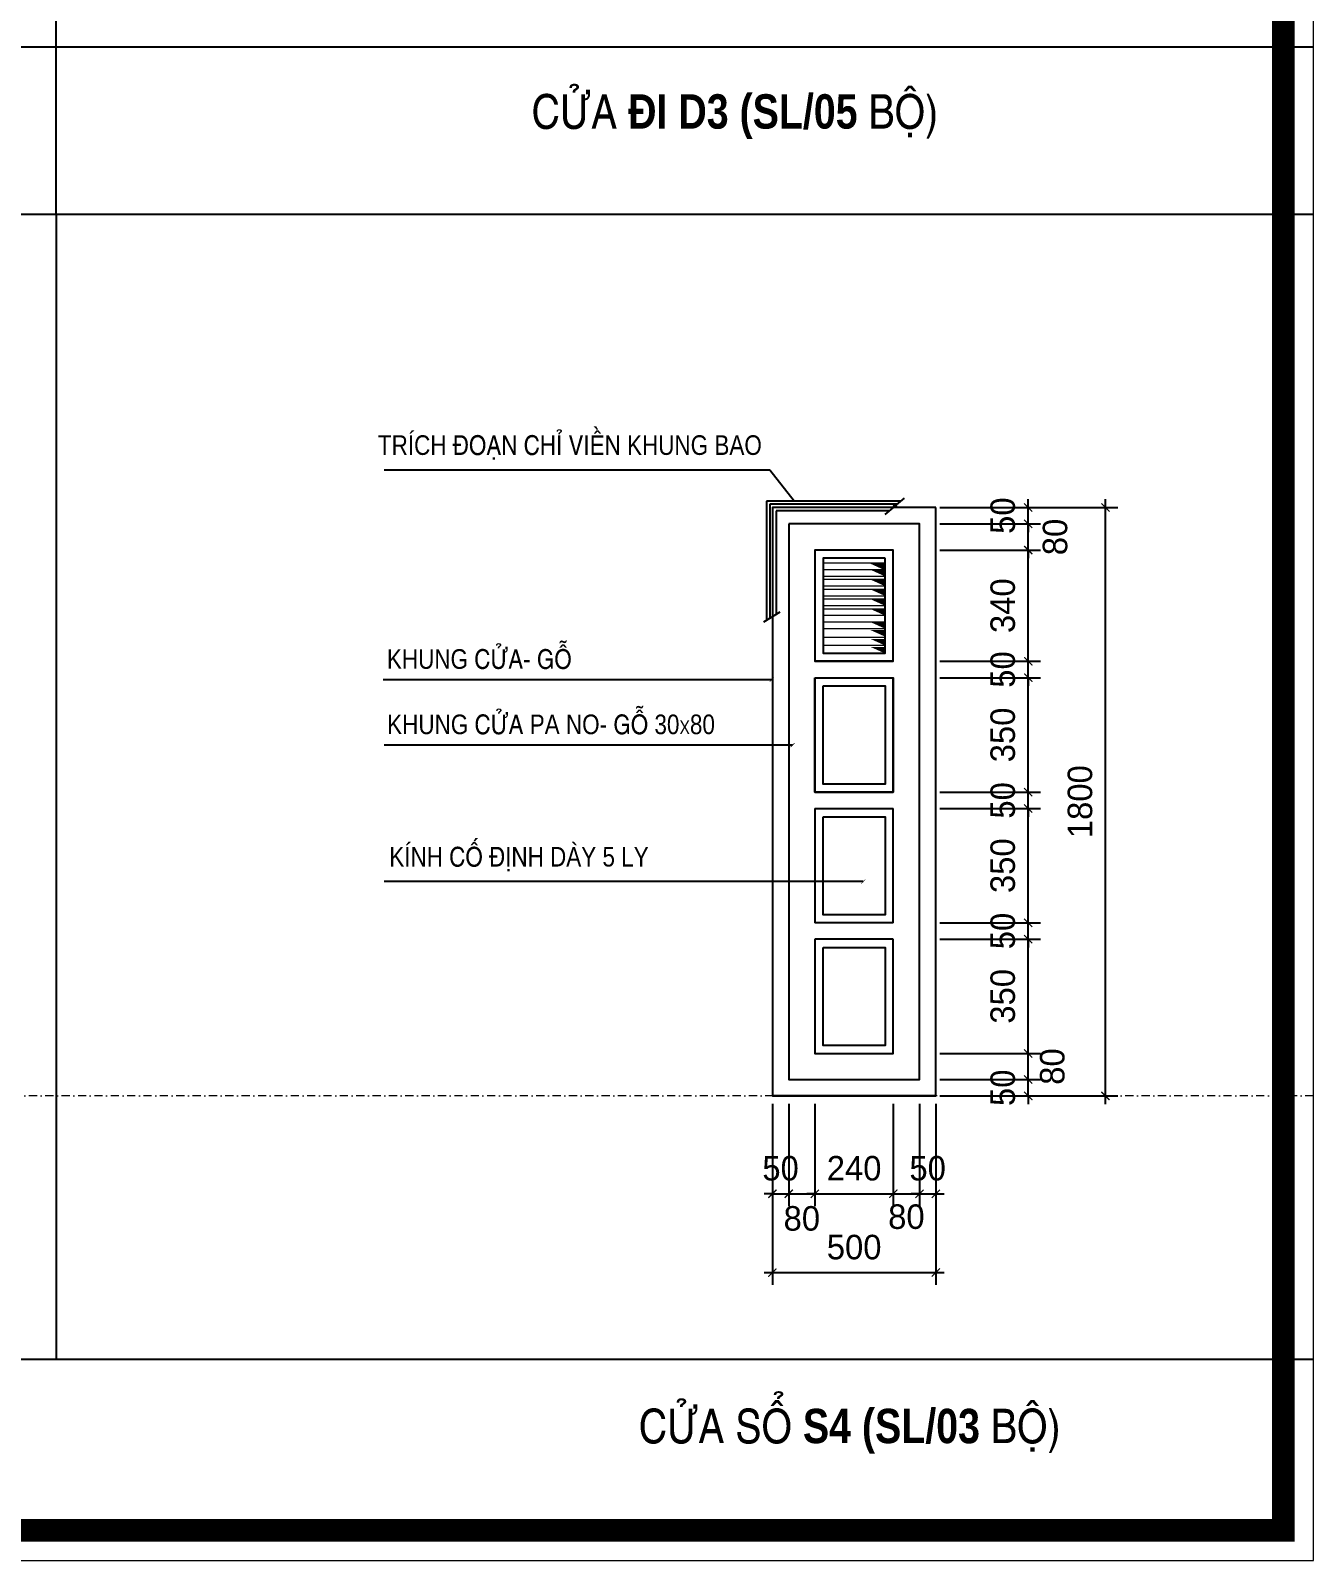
# Model space of a CAD drawing. Header units: millimetres. Extents: x 615730 to 2792744, y 139412 to 597571.
# Drawn here: x 844506 to 852353, y 284936 to 294294 of the extents above; entities that cross this region are included whole.
import ezdxf

# ---------------------------------------------------------------- set-up
doc = ezdxf.new("R2010")
doc.units = ezdxf.units.MM
doc.header["$MEASUREMENT"] = 0
doc.header["$PDMODE"] = 34
doc.linetypes.add('DASHDOT', pattern=[1, 0.5, -0.25, 0, -0.25])
doc.layers.get('0').update_dxf_attribs({"lineweight": 5})
for name, color, linetype in [('H', 252, 'Continuous'), ('NC', 7, 'Continuous'), ('noi that', 29, 'Continuous'), ('VL', 155, 'Continuous')]:
    doc.layers.add(name, color=color, linetype=linetype)
for name, color, linetype, lineweight in [('HATCH', 42, 'Continuous', 5), ('TEXTNUOC', 8, 'Continuous', 50), ('thay', 7, 'Continuous', 15), ('TIM TRUC', 149, 'DASHDOT', 9)]:
    doc.layers.add(name, color=color, linetype=linetype, lineweight=lineweight)
doc.styles.add('KC2', font='', dxfattribs={"height": 120})
doc.styles.add('RO', font='ROMANS.SHX', dxfattribs={"height": 120})
doc.styles.get("Standard").update_dxf_attribs({"font": ''})
doc.styles.add('VNI-AVO', font='vni-roms.shx')
doc.styles.get('KC2').set_extended_font_data('VNI-Helve-Condense')
doc.styles.get('Standard').set_extended_font_data('VNI-Avo')
doc.dimstyles.new('50 CS', dxfattribs={"dimtxt": 150, "dimasz": 50, "dimexe": 75, "dimexo": 0, "dimgap": 80, "dimtad": 1, "dimdec": 0, "dimlfac": 0.5, "dimzin": 12, "dimtxsty": 'VNI-AVO', "dimblk": 'ARCHTICK', "dimcen": 0, "dimdle": 50, "dimclrd": 252, "dimclre": 252, "dimclrt": 2, "dimadec": 0, "dimazin": 0, "dimtfac": 1, "dimtdec": 0, "dimtix": 1, "dimtmove": 2, "dimatfit": 0, "dimldrblk": 'OPEN90', "dimfxl": 1, "dimlwd": -1, "dimlwe": -1, "dimarcsym": 0})
doc.dimstyles.new('TL1-50TRUC', dxfattribs={"dimtxt": 150, "dimasz": 25, "dimexe": 50, "dimexo": 0, "dimgap": 20, "dimtad": 1, "dimdec": 0, "dimlfac": 0.5, "dimdsep": 46, "dimtxsty": 'RO', "dimblk": 'DOT', "dimcen": 100, "dimdle": 50, "dimclrd": 4, "dimclre": 4, "dimclrt": 30, "dimadec": 0, "dimazin": 0, "dimtfac": 1, "dimtdec": 0, "dimtix": 1, "dimtmove": 1, "dimatfit": 3, "dimldrblk": 'ARCHTICK', "dimfxl": 1, "dimtolj": 1, "dimarcsym": 0})

# ---------------------------------------------------------------- blocks, each defined once
blk = doc.blocks.new('_ARCHTICK')
at = {"color": 0, "linetype": 'ByBlock', "const_width": 0.15}
blk.add_lwpolyline([(-0.5, -0.5), (0.5, 0.5)], dxfattribs=at)
blk = doc.blocks.new('*D316')
at = {"layer": 'DEFPOINTS', "color": 0, "ltscale": 10, "transparency": 16777216}
for p in [(850067.5, 287877.2), (850608.4, 287877.2), (850067.5, 287777.2)]:
    blk.add_point(p, dxfattribs=at)
at = {"layer": 'VL', "color": 252, "ltscale": 10, "transparency": 16777216}
for p, q in [((850067.5, 287877.2), (850683.4, 287877.2)), ((850608.4, 287877.2), (850608.4, 287927.2)), ((850608.4, 287777.2), (850608.4, 287877.2)), ((850067.5, 287777.2), (850683.4, 287777.2)), ((850608.4, 287777.2), (850608.4, 287727.2))]:
    blk.add_line(p, q, dxfattribs=at)
at = {"layer": 'VL', "color": 252, "ltscale": 10, "transparency": 16777216, "xscale": 50, "yscale": 50, "zscale": 50}
for p, rotation in [((850608.4, 287877.2), 270), ((850608.4, 287777.2), 90)]:
    blk.add_blockref('_ARCHTICK', p, dxfattribs=dict(at, rotation=rotation))
at = {"layer": 'VL', "color": 2, "ltscale": 10, "transparency": 16777216, "insert": (850453.4, 287827.2), "char_height": 150, "attachment_point": 5, "rotation": 90, "style": 'VNI-AVO'}
blk.add_mtext('50', dxfattribs=at)
blk = doc.blocks.new('_Open90')
at = {"color": 0, "linetype": 'ByBlock', "lineweight": -2}
for p, q in [((0, 0), (-1, 0)), ((-0.5, 0.5), (0, 0)), ((0, 0), (-0.5, -0.5))]:
    blk.add_line(p, q, dxfattribs=at)
blk = doc.blocks.new('*D317')
at = {"layer": 'DEFPOINTS', "color": 0, "ltscale": 10, "transparency": 16777216}
for p in [(850067.5, 288736.2), (850608.4, 288736.2), (850067.5, 288037.2)]:
    blk.add_point(p, dxfattribs=at)
at = {"layer": 'VL', "color": 252, "ltscale": 10, "transparency": 16777216}
for p, q in [((850608.4, 287987.2), (850608.4, 288786.2)), ((850067.5, 288736.2), (850683.4, 288736.2)), ((850067.5, 288037.2), (850683.4, 288037.2))]:
    blk.add_line(p, q, dxfattribs=at)
at = {"layer": 'VL', "color": 252, "ltscale": 10, "transparency": 16777216, "xscale": 50, "yscale": 50, "zscale": 50}
for p, rotation in [((850608.4, 288736.2), 90), ((850608.4, 288037.2), 270)]:
    blk.add_blockref('_ARCHTICK', p, dxfattribs=dict(at, rotation=rotation))
at = {"layer": 'VL', "color": 2, "ltscale": 10, "transparency": 16777216, "insert": (850453.4, 288386.7), "char_height": 150, "attachment_point": 5, "rotation": 90, "style": 'VNI-AVO'}
blk.add_mtext('350', dxfattribs=at)
blk = doc.blocks.new('*D318')
at = {"layer": 'DEFPOINTS', "color": 0, "ltscale": 10, "transparency": 16777216}
for p in [(850067.5, 288836.2), (850608.4, 288836.2), (850067.5, 288736.2)]:
    blk.add_point(p, dxfattribs=at)
at = {"layer": 'VL', "color": 252, "ltscale": 10, "transparency": 16777216}
for p, q in [((850608.4, 288836.2), (850608.4, 288886.2)), ((850067.5, 288836.2), (850683.4, 288836.2)), ((850608.4, 288736.2), (850608.4, 288836.2)), ((850067.5, 288736.2), (850683.4, 288736.2)), ((850608.4, 288736.2), (850608.4, 288686.2))]:
    blk.add_line(p, q, dxfattribs=at)
at = {"layer": 'VL', "color": 252, "ltscale": 10, "transparency": 16777216, "xscale": 50, "yscale": 50, "zscale": 50}
for p, rotation in [((850608.4, 288836.2), 270), ((850608.4, 288736.2), 90)]:
    blk.add_blockref('_ARCHTICK', p, dxfattribs=dict(at, rotation=rotation))
at = {"layer": 'VL', "color": 2, "ltscale": 10, "transparency": 16777216, "insert": (850453.4, 288786.2), "char_height": 150, "attachment_point": 5, "rotation": 90, "style": 'VNI-AVO'}
blk.add_mtext('50', dxfattribs=at)
blk = doc.blocks.new('*D319')
at = {"layer": 'DEFPOINTS', "color": 0, "ltscale": 10, "transparency": 16777216}
for p in [(850067.5, 289535.2), (850608.4, 289535.2), (850067.5, 288836.2)]:
    blk.add_point(p, dxfattribs=at)
at = {"layer": 'VL', "color": 252, "ltscale": 10, "transparency": 16777216}
for p, q in [((850067.5, 289535.2), (850683.4, 289535.2)), ((850608.4, 288786.2), (850608.4, 289585.2)), ((850067.5, 288836.2), (850683.4, 288836.2))]:
    blk.add_line(p, q, dxfattribs=at)
at = {"layer": 'VL', "color": 252, "ltscale": 10, "transparency": 16777216, "xscale": 50, "yscale": 50, "zscale": 50}
for p, rotation in [((850608.4, 289535.2), 90), ((850608.4, 288836.2), 270)]:
    blk.add_blockref('_ARCHTICK', p, dxfattribs=dict(at, rotation=rotation))
at = {"layer": 'VL', "color": 2, "ltscale": 10, "transparency": 16777216, "insert": (850453.4, 289185.7), "char_height": 150, "attachment_point": 5, "rotation": 90, "style": 'VNI-AVO'}
blk.add_mtext('350', dxfattribs=at)
blk = doc.blocks.new('*D320')
at = {"layer": 'DEFPOINTS', "color": 0, "ltscale": 10, "transparency": 16777216}
for p in [(850067.5, 289635.2), (850608.4, 289635.2), (850067.5, 289535.2)]:
    blk.add_point(p, dxfattribs=at)
at = {"layer": 'VL', "color": 252, "ltscale": 10, "transparency": 16777216}
for p, q in [((850067.5, 289635.2), (850683.4, 289635.2)), ((850608.4, 289635.2), (850608.4, 289685.2)), ((850608.4, 289535.2), (850608.4, 289635.2)), ((850067.5, 289535.2), (850683.4, 289535.2)), ((850608.4, 289535.2), (850608.4, 289485.2))]:
    blk.add_line(p, q, dxfattribs=at)
at = {"layer": 'VL', "color": 252, "ltscale": 10, "transparency": 16777216, "xscale": 50, "yscale": 50, "zscale": 50}
for p, rotation in [((850608.4, 289635.2), 270), ((850608.4, 289535.2), 90)]:
    blk.add_blockref('_ARCHTICK', p, dxfattribs=dict(at, rotation=rotation))
at = {"layer": 'VL', "color": 2, "ltscale": 10, "transparency": 16777216, "insert": (850453.4, 289585.2), "char_height": 150, "attachment_point": 5, "rotation": 90, "style": 'VNI-AVO'}
blk.add_mtext('50', dxfattribs=at)
blk = doc.blocks.new('*D321')
at = {"layer": 'DEFPOINTS', "color": 0, "ltscale": 10, "transparency": 16777216}
for p in [(850067.5, 290335.8), (850608.4, 290335.8), (850067.5, 289635.2)]:
    blk.add_point(p, dxfattribs=at)
at = {"layer": 'VL', "color": 252, "ltscale": 10, "transparency": 16777216}
for p, q in [((850608.4, 289585.2), (850608.4, 290385.8)), ((850067.5, 290335.8), (850683.4, 290335.8)), ((850067.5, 289635.2), (850683.4, 289635.2))]:
    blk.add_line(p, q, dxfattribs=at)
at = {"layer": 'VL', "color": 252, "ltscale": 10, "transparency": 16777216, "xscale": 50, "yscale": 50, "zscale": 50}
for p, rotation in [((850608.4, 290335.8), 90), ((850608.4, 289635.2), 270)]:
    blk.add_blockref('_ARCHTICK', p, dxfattribs=dict(at, rotation=rotation))
at = {"layer": 'VL', "color": 2, "ltscale": 10, "transparency": 16777216, "insert": (850453.4, 289985.5), "char_height": 150, "attachment_point": 5, "rotation": 90, "style": 'VNI-AVO'}
blk.add_mtext('350', dxfattribs=at)
blk = doc.blocks.new('*D322')
at = {"layer": 'DEFPOINTS', "color": 0, "ltscale": 10, "transparency": 16777216}
for p in [(850067.5, 290435.8), (850608.4, 290435.8), (850067.5, 290335.8)]:
    blk.add_point(p, dxfattribs=at)
at = {"layer": 'VL', "color": 252, "ltscale": 10, "transparency": 16777216}
for p, q in [((850608.4, 290435.8), (850608.4, 290485.8)), ((850067.5, 290435.8), (850683.4, 290435.8)), ((850608.4, 290335.8), (850608.4, 290435.8)), ((850067.5, 290335.8), (850683.4, 290335.8)), ((850608.4, 290335.8), (850608.4, 290285.8))]:
    blk.add_line(p, q, dxfattribs=at)
at = {"layer": 'VL', "color": 252, "ltscale": 10, "transparency": 16777216, "xscale": 50, "yscale": 50, "zscale": 50}
for p, rotation in [((850608.4, 290435.8), 270), ((850608.4, 290335.8), 90)]:
    blk.add_blockref('_ARCHTICK', p, dxfattribs=dict(at, rotation=rotation))
at = {"layer": 'VL', "color": 2, "ltscale": 10, "transparency": 16777216, "insert": (850453.4, 290385.8), "char_height": 150, "attachment_point": 5, "rotation": 90, "style": 'VNI-AVO'}
blk.add_mtext('50', dxfattribs=at)
blk = doc.blocks.new('*D323')
at = {"layer": 'DEFPOINTS', "color": 0, "ltscale": 10, "transparency": 16777216}
for p in [(850067.5, 291116.4), (850608.4, 291116.4), (850067.5, 290435.8)]:
    blk.add_point(p, dxfattribs=at)
at = {"layer": 'VL', "color": 252, "ltscale": 10, "transparency": 16777216}
for p, q in [((850067.5, 291116.4), (850683.4, 291116.4)), ((850608.4, 290385.8), (850608.4, 291166.4)), ((850067.5, 290435.8), (850683.4, 290435.8))]:
    blk.add_line(p, q, dxfattribs=at)
at = {"layer": 'VL', "color": 252, "ltscale": 10, "transparency": 16777216, "xscale": 50, "yscale": 50, "zscale": 50}
for p, rotation in [((850608.4, 291116.4), 90), ((850608.4, 290435.8), 270)]:
    blk.add_blockref('_ARCHTICK', p, dxfattribs=dict(at, rotation=rotation))
at = {"layer": 'VL', "color": 2, "ltscale": 10, "transparency": 16777216, "insert": (850453.4, 290776.1), "char_height": 150, "attachment_point": 5, "rotation": 90, "style": 'VNI-AVO'}
blk.add_mtext('340', dxfattribs=at)
blk = doc.blocks.new('*D324')
at = {"layer": 'DEFPOINTS', "color": 0, "ltscale": 10, "transparency": 16777216}
for p in [(850067.5, 291276.4), (850608.4, 291276.4), (850067.5, 291116.4)]:
    blk.add_point(p, dxfattribs=at)
at = {"layer": 'VL', "color": 252, "ltscale": 10, "transparency": 16777216}
for p, q in [((850608.4, 291276.4), (850608.4, 291326.4)), ((850067.5, 291276.4), (850683.4, 291276.4)), ((850608.4, 291116.4), (850608.4, 291276.4)), ((850067.5, 291116.4), (850683.4, 291116.4)), ((850608.4, 291116.4), (850608.4, 291066.4))]:
    blk.add_line(p, q, dxfattribs=at)
at = {"layer": 'VL', "color": 252, "ltscale": 10, "transparency": 16777216, "xscale": 50, "yscale": 50, "zscale": 50}
for p, rotation in [((850608.4, 291276.4), 270), ((850608.4, 291116.4), 90)]:
    blk.add_blockref('_ARCHTICK', p, dxfattribs=dict(at, rotation=rotation))
at = {"layer": 'VL', "color": 2, "ltscale": 10, "transparency": 16777216, "insert": (850773.3, 291196.4), "char_height": 150, "attachment_point": 5, "rotation": 90, "style": 'VNI-AVO'}
blk.add_mtext('80', dxfattribs=at)
blk = doc.blocks.new('*D325')
at = {"layer": 'DEFPOINTS', "color": 0, "ltscale": 10, "transparency": 16777216}
for p in [(850067.5, 291377.2), (850608.4, 291377.2), (850067.5, 291276.4)]:
    blk.add_point(p, dxfattribs=at)
at = {"layer": 'VL', "color": 252, "ltscale": 10, "transparency": 16777216}
for p, q in [((850608.4, 291377.2), (850608.4, 291427.2)), ((850067.5, 291377.2), (850683.4, 291377.2)), ((850608.4, 291276.4), (850608.4, 291377.2)), ((850067.5, 291276.4), (850683.4, 291276.4)), ((850608.4, 291276.4), (850608.4, 291226.4))]:
    blk.add_line(p, q, dxfattribs=at)
at = {"layer": 'VL', "color": 252, "ltscale": 10, "transparency": 16777216, "xscale": 50, "yscale": 50, "zscale": 50}
for p, rotation in [((850608.4, 291377.2), 270), ((850608.4, 291276.4), 90)]:
    blk.add_blockref('_ARCHTICK', p, dxfattribs=dict(at, rotation=rotation))
at = {"layer": 'VL', "color": 2, "ltscale": 10, "transparency": 16777216, "insert": (850453.4, 291326.8), "char_height": 150, "attachment_point": 5, "rotation": 90, "style": 'VNI-AVO'}
blk.add_mtext('50', dxfattribs=at)
blk = doc.blocks.new('*D326')
at = {"layer": 'DEFPOINTS', "color": 0, "ltscale": 10, "transparency": 16777216}
for p in [(850067.5, 288037.2), (850608.4, 288037.2), (850067.5, 287877.2)]:
    blk.add_point(p, dxfattribs=at)
at = {"layer": 'VL', "color": 252, "ltscale": 10, "transparency": 16777216}
for p, q in [((850067.5, 288037.2), (850683.4, 288037.2)), ((850608.4, 287827.2), (850608.4, 288087.2)), ((850067.5, 287877.2), (850683.4, 287877.2))]:
    blk.add_line(p, q, dxfattribs=at)
at = {"layer": 'VL', "color": 252, "ltscale": 10, "transparency": 16777216, "xscale": 50, "yscale": 50, "zscale": 50}
for p, rotation in [((850608.4, 288037.2), 90), ((850608.4, 287877.2), 270)]:
    blk.add_blockref('_ARCHTICK', p, dxfattribs=dict(at, rotation=rotation))
at = {"layer": 'VL', "color": 2, "ltscale": 10, "transparency": 16777216, "insert": (850756.4, 287957.2), "char_height": 150, "attachment_point": 5, "rotation": 90, "style": 'VNI-AVO'}
blk.add_mtext('80', dxfattribs=at)
blk = doc.blocks.new('*D327')
at = {"layer": 'DEFPOINTS', "color": 0, "ltscale": 10, "transparency": 16777216}
for p in [(850067.5, 291377.2), (851080.8, 291377.2), (850067.5, 287777.2)]:
    blk.add_point(p, dxfattribs=at)
at = {"layer": 'VL', "color": 252, "ltscale": 10, "transparency": 16777216}
for p, q in [((851080.8, 287727.2), (851080.8, 291427.2)), ((850067.5, 291377.2), (851155.8, 291377.2)), ((850067.5, 287777.2), (851155.8, 287777.2))]:
    blk.add_line(p, q, dxfattribs=at)
at = {"layer": 'VL', "color": 252, "ltscale": 10, "transparency": 16777216, "xscale": 50, "yscale": 50, "zscale": 50}
for p, rotation in [((851080.8, 291377.2), 90), ((851080.8, 287777.2), 270)]:
    blk.add_blockref('_ARCHTICK', p, dxfattribs=dict(at, rotation=rotation))
at = {"layer": 'VL', "color": 2, "ltscale": 10, "transparency": 16777216, "insert": (850925.8, 289577.2), "char_height": 150, "attachment_point": 5, "rotation": 90, "style": 'VNI-AVO'}
blk.add_mtext('1800', dxfattribs=at)
blk = doc.blocks.new('*D328')
at = {"layer": 'DEFPOINTS', "color": 0, "ltscale": 10, "transparency": 16777216}
for p in [(849043.5, 287728.7), (849143.5, 287728.7), (849143.5, 287179.1)]:
    blk.add_point(p, dxfattribs=at)
at = {"layer": 'VL', "color": 252, "ltscale": 10, "transparency": 16777216}
for p, q in [((849043.5, 287728.7), (849043.5, 287104.1)), ((849143.5, 287728.7), (849143.5, 287104.1)), ((849043.5, 287179.1), (848993.5, 287179.1)), ((849043.5, 287179.1), (849143.5, 287179.1)), ((849143.5, 287179.1), (849193.5, 287179.1))]:
    blk.add_line(p, q, dxfattribs=at)
at = {"layer": 'VL', "color": 252, "ltscale": 10, "transparency": 16777216, "xscale": 50, "yscale": 50, "zscale": 50}
blk.add_blockref('_ARCHTICK', (849043.5, 287179.1), dxfattribs=at)
at = {"layer": 'VL', "color": 252, "ltscale": 10, "transparency": 16777216, "xscale": 50, "yscale": 50, "zscale": 50, "rotation": 180}
blk.add_blockref('_ARCHTICK', (849143.5, 287179.1), dxfattribs=at)
at = {"layer": 'VL', "color": 2, "ltscale": 10, "transparency": 16777216, "insert": (849093.5, 287334.1), "char_height": 150, "attachment_point": 5, "style": 'VNI-AVO'}
blk.add_mtext('50', dxfattribs=at)
blk = doc.blocks.new('*D329')
at = {"layer": 'DEFPOINTS', "color": 0, "ltscale": 10, "transparency": 16777216}
for p in [(849143.5, 287728.7), (849303.5, 287728.7), (849303.5, 287179.1)]:
    blk.add_point(p, dxfattribs=at)
at = {"layer": 'VL', "color": 252, "ltscale": 10, "transparency": 16777216}
for p, q in [((849143.5, 287728.7), (849143.5, 287104.1)), ((849303.5, 287728.7), (849303.5, 287104.1)), ((849093.5, 287179.1), (849353.5, 287179.1))]:
    blk.add_line(p, q, dxfattribs=at)
at = {"layer": 'VL', "color": 252, "ltscale": 10, "transparency": 16777216, "xscale": 50, "yscale": 50, "zscale": 50, "rotation": 180}
blk.add_blockref('_ARCHTICK', (849143.5, 287179.1), dxfattribs=at)
at = {"layer": 'VL', "color": 252, "ltscale": 10, "transparency": 16777216, "xscale": 50, "yscale": 50, "zscale": 50}
blk.add_blockref('_ARCHTICK', (849303.5, 287179.1), dxfattribs=at)
at = {"layer": 'VL', "color": 2, "ltscale": 10, "transparency": 16777216, "insert": (849223.5, 287027.3), "char_height": 150, "attachment_point": 5, "style": 'VNI-AVO'}
blk.add_mtext('80', dxfattribs=at)
blk = doc.blocks.new('*D330')
at = {"layer": 'DEFPOINTS', "color": 0, "ltscale": 10, "transparency": 16777216}
for p in [(849303.5, 287728.7), (849783.2, 287728.7), (849783.2, 287179.1)]:
    blk.add_point(p, dxfattribs=at)
at = {"layer": 'VL', "color": 252, "ltscale": 10, "transparency": 16777216}
for p, q in [((849303.5, 287728.7), (849303.5, 287104.1)), ((849783.2, 287728.7), (849783.2, 287104.1)), ((849303.5, 287179.1), (849253.5, 287179.1)), ((849303.5, 287179.1), (849783.2, 287179.1)), ((849783.2, 287179.1), (849833.2, 287179.1))]:
    blk.add_line(p, q, dxfattribs=at)
at = {"layer": 'VL', "color": 252, "ltscale": 10, "transparency": 16777216, "xscale": 50, "yscale": 50, "zscale": 50}
blk.add_blockref('_ARCHTICK', (849303.5, 287179.1), dxfattribs=at)
at = {"layer": 'VL', "color": 252, "ltscale": 10, "transparency": 16777216, "xscale": 50, "yscale": 50, "zscale": 50, "rotation": 180}
blk.add_blockref('_ARCHTICK', (849783.2, 287179.1), dxfattribs=at)
at = {"layer": 'VL', "color": 2, "ltscale": 10, "transparency": 16777216, "insert": (849543.3, 287334.1), "char_height": 150, "attachment_point": 5, "style": 'VNI-AVO'}
blk.add_mtext('240', dxfattribs=at)
blk = doc.blocks.new('*D331')
at = {"layer": 'DEFPOINTS', "color": 0, "ltscale": 10, "transparency": 16777216}
for p in [(849783.2, 287728.7), (849943.2, 287728.7), (849943.2, 287179.1)]:
    blk.add_point(p, dxfattribs=at)
at = {"layer": 'VL', "color": 252, "ltscale": 10, "transparency": 16777216}
for p, q in [((849783.2, 287728.7), (849783.2, 287104.1)), ((849943.2, 287728.7), (849943.2, 287104.1)), ((849733.2, 287179.1), (849993.2, 287179.1))]:
    blk.add_line(p, q, dxfattribs=at)
at = {"layer": 'VL', "color": 252, "ltscale": 10, "transparency": 16777216, "xscale": 50, "yscale": 50, "zscale": 50, "rotation": 180}
blk.add_blockref('_ARCHTICK', (849783.2, 287179.1), dxfattribs=at)
at = {"layer": 'VL', "color": 252, "ltscale": 10, "transparency": 16777216, "xscale": 50, "yscale": 50, "zscale": 50}
blk.add_blockref('_ARCHTICK', (849943.2, 287179.1), dxfattribs=at)
at = {"layer": 'VL', "color": 2, "ltscale": 10, "transparency": 16777216, "insert": (849863.2, 287037.9), "char_height": 150, "attachment_point": 5, "style": 'VNI-AVO'}
blk.add_mtext('80', dxfattribs=at)
blk = doc.blocks.new('*D332')
at = {"layer": 'DEFPOINTS', "color": 0, "ltscale": 10, "transparency": 16777216}
for p in [(849943.2, 287728.7), (850043.5, 287728.7), (850043.5, 287179.1)]:
    blk.add_point(p, dxfattribs=at)
at = {"layer": 'VL', "color": 252, "ltscale": 10, "transparency": 16777216}
for p, q in [((849943.2, 287728.7), (849943.2, 287104.1)), ((850043.5, 287728.7), (850043.5, 287104.1)), ((849943.2, 287179.1), (849893.2, 287179.1)), ((849943.2, 287179.1), (850043.5, 287179.1)), ((850043.5, 287179.1), (850093.5, 287179.1))]:
    blk.add_line(p, q, dxfattribs=at)
at = {"layer": 'VL', "color": 252, "ltscale": 10, "transparency": 16777216, "xscale": 50, "yscale": 50, "zscale": 50}
blk.add_blockref('_ARCHTICK', (849943.2, 287179.1), dxfattribs=at)
at = {"layer": 'VL', "color": 252, "ltscale": 10, "transparency": 16777216, "xscale": 50, "yscale": 50, "zscale": 50, "rotation": 180}
blk.add_blockref('_ARCHTICK', (850043.5, 287179.1), dxfattribs=at)
at = {"layer": 'VL', "color": 2, "ltscale": 10, "transparency": 16777216, "insert": (849993.3, 287334.1), "char_height": 150, "attachment_point": 5, "style": 'VNI-AVO'}
blk.add_mtext('50', dxfattribs=at)
blk = doc.blocks.new('*D333')
at = {"layer": 'DEFPOINTS', "color": 0, "ltscale": 10, "transparency": 16777216}
for p in [(849043.5, 287728.7), (850043.5, 287728.7), (850043.5, 286696.9)]:
    blk.add_point(p, dxfattribs=at)
at = {"layer": 'VL', "color": 252, "ltscale": 10, "transparency": 16777216}
for p, q in [((849043.5, 287728.7), (849043.5, 286621.9)), ((850043.5, 287728.7), (850043.5, 286621.9)), ((848993.5, 286696.9), (850093.5, 286696.9))]:
    blk.add_line(p, q, dxfattribs=at)
at = {"layer": 'VL', "color": 252, "ltscale": 10, "transparency": 16777216, "xscale": 50, "yscale": 50, "zscale": 50, "rotation": 180}
blk.add_blockref('_ARCHTICK', (849043.5, 286696.9), dxfattribs=at)
at = {"layer": 'VL', "color": 252, "ltscale": 10, "transparency": 16777216, "xscale": 50, "yscale": 50, "zscale": 50}
blk.add_blockref('_ARCHTICK', (850043.5, 286696.9), dxfattribs=at)
at = {"layer": 'VL', "color": 2, "ltscale": 10, "transparency": 16777216, "insert": (849543.5, 286851.9), "char_height": 150, "attachment_point": 5, "style": 'VNI-AVO'}
blk.add_mtext('500', dxfattribs=at)
blk = doc.blocks.new('_DOT')
at = {"color": 0, "linetype": 'ByBlock'}
blk.add_line((-0.5, 0), (-1, 0), dxfattribs=at)
at = {"color": 0, "linetype": 'ByBlock', "const_width": 0.5}
blk.add_lwpolyline([(-0.25, 0, 1), (0.25, 0, 1)], format="xyb", close=True, dxfattribs=at)

msp = doc.modelspace()

# ---------------------------------------------------------------- hatches: boundary and pattern name
at = {"layer": 'HATCH'}
for points in [[(849644.3, 291035.3), (849733.2, 291035.3), (849733.2, 290995.3)], [(849644.3, 290995.3), (849733.2, 290995.3), (849733.2, 290955.3)], [(849644.3, 290935.3), (849733.2, 290935.3), (849733.2, 290895.3)], [(849644.3, 290875.3), (849733.2, 290875.3), (849733.2, 290835.3)], [(849644.3, 290815.3), (849733.2, 290815.3), (849733.2, 290775.3)], [(849644.3, 290755.3), (849733.2, 290755.3), (849733.2, 290715.3)], [(849644.3, 290675.3), (849733.2, 290675.3), (849733.2, 290635.3)], [(849644.3, 290626.6), (849733.2, 290626.6), (849733.2, 290586.6)], [(849644.3, 290572.5), (849733.2, 290572.5), (849733.2, 290532.5)], [(849644.3, 290523.7), (849733.2, 290523.7), (849733.2, 290483.7)]]:
    msp.add_hatch(color=256, dxfattribs=at).paths.add_polyline_path(points)

# ---------------------------------------------------------------- linework, layer by layer
at = {"layer": 'H', "const_width": 138.2}
msp.add_lwpolyline([(825165.9, 285120.6), (852168.8, 285120.6), (852168.8, 304105.6), (825165.9, 304105.6)], close=True, dxfattribs=at)
at = {"layer": 'HATCH'}
for p, q in [((849733.2, 291035.3), (849353.5, 291035.3)), ((849733.2, 290995.3), (849644.3, 291035.3)), ((849733.2, 290995.3), (849353.5, 290995.3)), ((849733.2, 290995.3), (849353.5, 290995.3)), ((849733.2, 290955.3), (849353.5, 290955.3)), ((849733.2, 290935.3), (849353.5, 290935.3)), ((849733.2, 290895.3), (849353.5, 290895.3)), ((849733.2, 290875.3), (849353.5, 290875.3)), ((849733.2, 290835.3), (849353.5, 290835.3)), ((849733.2, 290815.3), (849353.5, 290815.3)), ((849733.2, 290775.3), (849353.5, 290775.3)), ((849733.2, 290755.3), (849353.5, 290755.3)), ((849733.2, 290715.3), (849353.5, 290715.3)), ((849733.2, 290675.3), (849353.5, 290675.3)), ((849733.2, 290635.3), (849353.5, 290635.3)), ((849733.2, 290581.2), (849353.5, 290581.2)), ((849733.2, 290532.5), (849353.5, 290532.5))]:
    msp.add_line(p, q, dxfattribs=at)
at = {"layer": 'NC', "linetype": 'Continuous', "ltscale": 20}
for p, q in [((849007.3, 291416.4), (849007.3, 290688.7)), ((849829.5, 291416.4), (849007.3, 291416.4)), ((849027.3, 291396.4), (849027.3, 290700.6)), ((849805.9, 291396.4), (849027.3, 291396.4)), ((849805, 291390.7), (849795.4, 291397.1)), ((849848.6, 291433.8), (849801, 291393.3)), ((849067.3, 291356.4), (849067.3, 290724.4)), ((849758.8, 291356.4), (849067.3, 291356.4)), ((849791.8, 291385.5), (849730.9, 291333.8)), ((849782.9, 291388.4), (849805, 291390.7)), ((849803.9, 291381.5), (849782.9, 291388.4)), ((848990.6, 290678.3), (849090.6, 290737.9))]:
    msp.add_line(p, q, dxfattribs=at)
at = {"layer": 'thay', "linetype": 'Continuous'}
msp.add_lwpolyline([(824981.6, 284936.3), (852353.1, 284936.3), (852353.1, 304289.9), (824981.6, 304289.9)], close=True, dxfattribs=at)
at = {"layer": 'TIM TRUC', "ltscale": 100}
msp.add_line((852353.1, 287777.2), (825540.8, 287777.2), dxfattribs=at)
at = {"layer": 'VL', "ltscale": 10}
for p, q in [((844661, 293170.1), (844661, 304289.9)), ((825540.8, 294195.4), (852353.1, 294195.4)), ((825540.8, 293170.1), (852353.1, 293170.1)), ((844661, 293170.1), (844661, 286166.5)), ((849783.2, 290435.8), (849303.5, 290435.8)), ((849303.5, 290335.8), (849783.2, 290335.8)), ((849303.5, 289635.2), (849783.2, 289635.2)), ((849303.5, 289535.2), (849783.2, 289535.2)), ((849783.2, 288836.2), (849303.5, 288836.2)), ((849783.2, 288736.2), (849303.5, 288736.2)), ((850043.5, 287777.2), (849043.5, 287777.2)), ((849043.5, 287777.2), (850043.2, 287777.2)), ((825540.8, 286166.5), (852353.1, 286166.5))]:
    msp.add_line(p, q, dxfattribs=at)
for points in [[(850043.2, 291377.2), (849043.5, 291377.2), (849043.5, 287777.2), (850043.2, 287777.2)], [(849783.2, 291116.4), (849303.5, 291116.4), (849303.5, 290435.8), (849783.2, 290435.8)], [(849733.2, 291066.4), (849353.5, 291066.4), (849353.5, 290485.8), (849733.2, 290485.8)], [(849303.5, 290335.8), (849783.2, 290335.8), (849783.2, 289635.2), (849303.5, 289635.2)], [(849353.5, 290285.8), (849733.2, 290285.8), (849733.2, 289685.2), (849353.5, 289685.2)], [(849353.5, 289485.2), (849733.2, 289485.2), (849733.2, 288884.5), (849353.5, 288884.5)], [(849353.5, 288686.2), (849733.2, 288686.2), (849733.2, 288085.5), (849353.5, 288085.5)]]:
    msp.add_lwpolyline(points, close=True, dxfattribs=at)
for points in [[(849143.5, 291276.4), (849143.5, 287877.2), (849943.2, 287877.2), (849943.2, 291276.4), (849143.5, 291276.4)], [(849783.2, 290435.8), (849783.2, 291116.4), (849303.5, 291116.4), (849303.5, 290435.8)], [(849303.5, 290335.8), (849303.5, 289635.2)], [(849783.2, 289635.2), (849783.2, 290335.8)], [(849303.5, 289535.2), (849303.5, 288836.2)], [(849783.2, 288836.2), (849783.2, 289535.2)], [(849303.5, 288736.2), (849303.5, 288037.2), (849783.2, 288037.2), (849783.2, 288736.2)]]:
    msp.add_lwpolyline(points, dxfattribs=at)

# ---------------------------------------------------------------- texts
at = {"char_height": 210, "width": 14211.4}
for s, insert, attachment_point in [('{\\fVNI-Helve-Condense|b1|i0|c0|p2;CÖÛA \\f.VnArial NarrowH|b1|i0|c0|p34;§I \\fVNI-Helve-Condense|b1|i0|c0|p2;D3 (SL/05 BOÄ) }', (847570.6, 293904.3), 1), ('{\\fVNI-Helve-Condense|b1|i0|c0|p2;CÖÛA SOÅ S4 (SL/03 BOÄ) }', (848226.6, 285590.1), 7)]:
    msp.add_mtext(s, dxfattribs=dict(at, insert=insert, attachment_point=attachment_point))
at = {"layer": 'NC', "linetype": 'Continuous', "ltscale": 20, "attachment_point": 1, "style": 'KC2'}
for s, insert, char_height, width in [('TRÍCH ÑOAÏN CHÆ VIEÀN KHUNG BAO', (846630.2, 291818.4), 120, 2834.286), ('{\\H1.2x;KHUNG CÖÛA- GOÃ }', (846685.3, 290509.9), 100, 2063.157), ('{\\H1.2x;KHUNG CÖÛA PA NO- GOÃ 30\\H0.7x;X\\H1.429x;80}', (846687, 290110.3), 100, 2063.157), ('KÍNH COÁ ÑÒNH DAØY 5 LY', (846700, 289300.5), 120, 2063.157)]:
    msp.add_mtext(s, dxfattribs=dict(at, insert=insert, char_height=char_height, width=width))

# ---------------------------------------------------------------- dimensions: what is measured, and where the dimension line sits
at = {"layer": 'VL', "ltscale": 10}
for base, p1, p2, picture, middle in [((850608.4, 291377.2), (850067.5, 291276.4), (850067.5, 291377.2), '*D325', (850453.4, 291326.8)), ((851080.8, 291377.2), (850067.5, 287777.2), (850067.5, 291377.2), '*D327', (850925.8, 289577.2)), ((850608.4, 291116.4), (850067.5, 290435.8), (850067.5, 291116.4), '*D323', (850453.4, 290776.1)), ((850608.4, 290435.8), (850067.5, 290335.8), (850067.5, 290435.8), '*D322', (850453.4, 290385.8)), ((850608.4, 290335.8), (850067.5, 289635.2), (850067.5, 290335.8), '*D321', (850453.4, 289985.5)), ((850608.4, 289635.2), (850067.5, 289535.2), (850067.5, 289635.2), '*D320', (850453.4, 289585.2)), ((850608.4162385, 289535.1881491), (850067.4955233, 288836.1881491), (850067.4955233, 289535.1881491), '*D319', (850453.4162385, 289185.6881491)), ((850608.4, 288836.2), (850067.5, 288736.2), (850067.5, 288836.2), '*D318', (850453.4, 288786.2)), ((850608.4162385, 288736.1881491), (850067.4955233, 288037.1881491), (850067.4955233, 288736.1881491), '*D317', (850453.4162385, 288386.6881491)), ((850608.4, 287877.2), (850067.5, 287777.2), (850067.5, 287877.2), '*D316', (850453.4, 287827.2))]:
    dim = msp.add_linear_dim(base=base, p1=p1, p2=p2, angle=90, dimstyle='50 CS', dxfattribs=at)
    dim.commit()
    dim.dimension.update_dxf_attribs({"geometry": picture, "text_midpoint": middle})
for base, p1, p2, picture, middle in [((850608.4, 291276.4), (850067.5, 291116.4), (850067.5, 291276.4), '*D324', (850773.3, 291196.4)), ((850608.4, 288037.2), (850067.5, 287877.2), (850067.5, 288037.2), '*D326', (850756.4, 287957.2))]:
    dim = msp.add_linear_dim(base=base, p1=p1, p2=p2, angle=90, dimstyle='50 CS', dxfattribs=at)
    dim.commit()
    dim.dimension.update_dxf_attribs({"geometry": picture, "text_midpoint": middle, "dimtype": 160})
for base, p1, p2, picture, middle in [((849143.5, 287179.1), (849043.5, 287728.7), (849143.5, 287728.7), '*D328', (849093.5, 287334.1)), ((850043.5, 286696.9), (849043.5, 287728.7), (850043.5, 287728.7), '*D333', (849543.5, 286851.9)), ((849783.2, 287179.1), (849303.5, 287728.7), (849783.2, 287728.7), '*D330', (849543.3, 287334.1)), ((850043.5, 287179.1), (849943.2, 287728.7), (850043.5, 287728.7), '*D332', (849993.3, 287334.1))]:
    dim = msp.add_linear_dim(base=base, p1=p1, p2=p2, dimstyle='50 CS', dxfattribs=at)
    dim.commit()
    dim.dimension.update_dxf_attribs({"geometry": picture, "text_midpoint": middle})
for base, p1, p2, picture, middle in [((849303.5, 287179.1), (849143.5, 287728.7), (849303.5, 287728.7), '*D329', (849223.5, 287027.3)), ((849943.2, 287179.1), (849783.2, 287728.7), (849943.2, 287728.7), '*D331', (849863.2, 287037.9))]:
    dim = msp.add_linear_dim(base=base, p1=p1, p2=p2, dimstyle='50 CS', dxfattribs=at)
    dim.commit()
    dim.dimension.update_dxf_attribs({"geometry": picture, "text_midpoint": middle, "dimtype": 160})

# ---------------------------------------------------------------- leaders
at = {"layer": 'NC', "color": 119, "linetype": 'Continuous', "ltscale": 20}
msp.add_leader([(849176.8, 291416.4), (849028.8, 291605.7), (846667.8, 291605.7)], dimstyle='TL1-50TRUC', override={"dimgap": 20, "dimtad": 0}, dxfattribs=at)
at = {"layer": 'NC', "linetype": 'Continuous', "ltscale": 20}
msp.add_leader([(849166.8, 289923.5), (846668.7, 289923.5)], dimstyle='TL1-50TRUC', override={"dimgap": 20, "dimtad": 0}, dxfattribs=at)
at = {"layer": 'noi that'}
msp.add_leader([(849039.9, 290323.1), (846662.1, 290323.1)], dimstyle='TL1-50TRUC', override={"dimgap": 20, "dimtad": 0}, dxfattribs=at)
at = {"layer": 'TEXTNUOC', "linetype": 'Continuous', "ltscale": 20}
msp.add_leader([(849599.1, 289088.5), (846668.7, 289088.5)], dimstyle='TL1-50TRUC', override={"dimgap": 20, "dimtad": 0}, dxfattribs=at)

doc.saveas('drawing.dxf')
